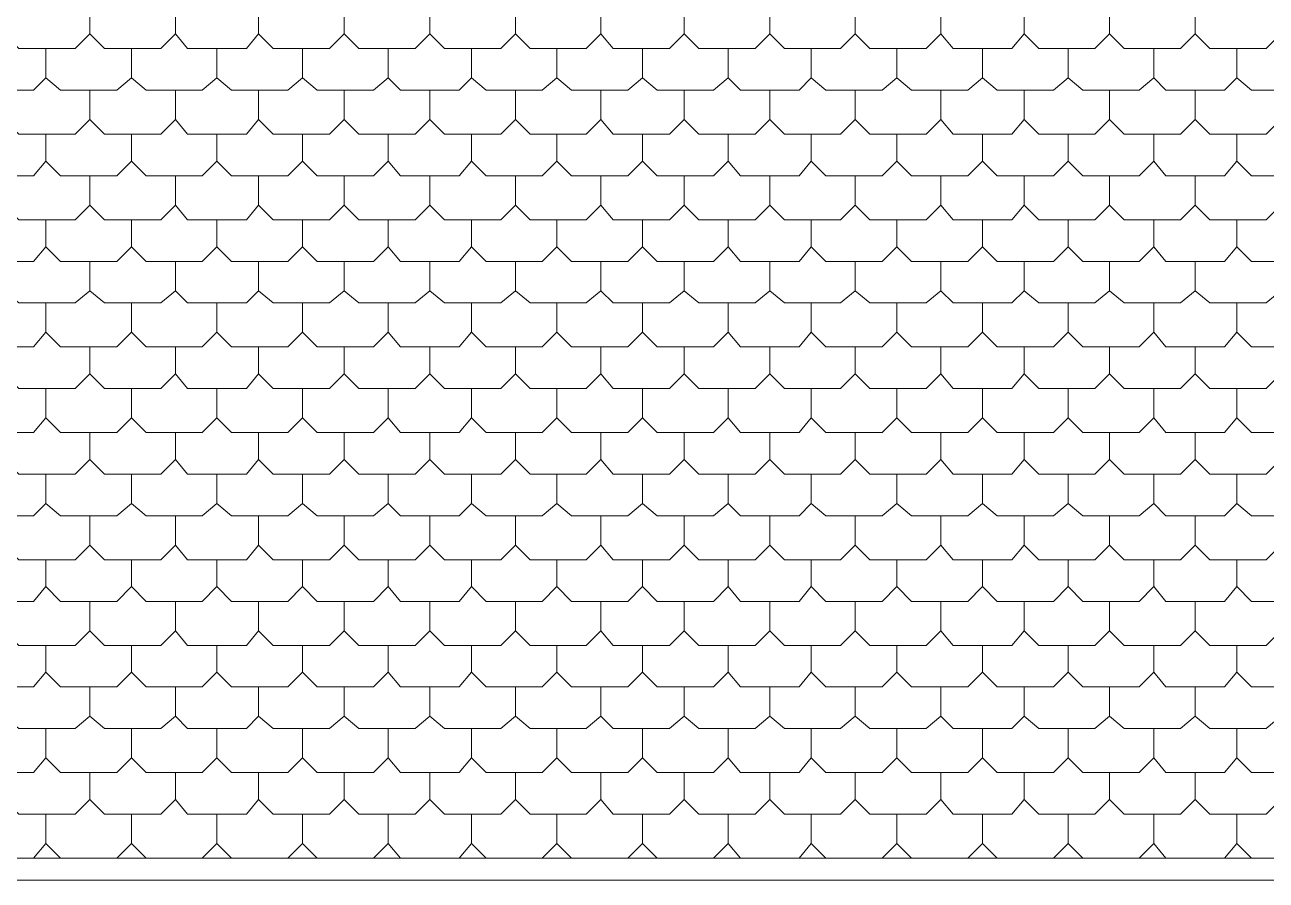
# Model space of a CAD drawing. Header units: millimetres. Extents: x -59 to 47, y 152 to 919.
# Drawn here: x -30.62 to -24.11, y 598.61 to 603.09 of the extents above; entities that cross this region are included whole.
import ezdxf

# ---------------------------------------------------------------- set-up
doc = ezdxf.new("R2010")
doc.units = ezdxf.units.MM
doc.layers.add('PDF_014408$BL-ROOF', color=7, linetype='Continuous')

msp = doc.modelspace()

# ---------------------------------------------------------------- linework, layer by layer
at = {"layer": 'PDF_014408$BL-ROOF', "lineweight": 9}
for points in [[(-5.2911, 598.6091), (-49.8098, 598.6091), (-49.8098, 617.7655), (16.7503, 617.7655), (16.7503, 598.6091), (7.7619, 598.6091)], [(-30.7303, 603.0456), (-30.6534, 602.9686), (-30.3585, 602.9686), (-30.2816, 603.0456), (-30.2816, 603.1866)], [(-30.2816, 603.0456), (-30.2046, 602.9686), (-29.9097, 602.9686), (-29.8328, 603.0456), (-29.8328, 603.1866)], [(-29.8328, 603.0456), (-29.7687, 602.9686), (-29.4609, 602.9686), (-29.3968, 603.0456), (-29.3968, 603.1866)], [(-29.3968, 603.0456), (-29.3199, 602.9686), (-29.025, 602.9686), (-28.948, 603.0456), (-28.948, 603.1866)], [(-28.948, 603.0456), (-28.8711, 602.9686), (-28.5762, 602.9686), (-28.4993, 603.0456), (-28.4993, 603.1866)], [(-28.4993, 603.0456), (-28.4223, 602.9686), (-28.1274, 602.9686), (-28.0505, 603.0456), (-28.0505, 603.1866)], [(-28.0505, 603.0456), (-27.9736, 602.9686), (-27.6786, 602.9686), (-27.6017, 603.0456), (-27.6017, 603.1866)], [(-27.6017, 603.0456), (-27.5376, 602.9686), (-27.2427, 602.9686), (-27.1658, 603.0456), (-27.1658, 603.1866)], [(-27.1658, 603.0456), (-27.0888, 602.9686), (-26.7939, 602.9686), (-26.717, 603.0456), (-26.717, 603.1866)], [(-26.717, 603.0456), (-26.64, 602.9686), (-26.3451, 602.9686), (-26.2682, 603.0456), (-26.2682, 603.1866)], [(-26.2682, 603.0456), (-26.1913, 602.9686), (-25.8964, 602.9686), (-25.8194, 603.0456), (-25.8194, 603.1866)], [(-25.8194, 603.0456), (-25.7553, 602.9686), (-25.4476, 602.9686), (-25.3835, 603.0456), (-25.3835, 603.1866)], [(-25.3835, 603.0456), (-25.3065, 602.9686), (-25.0116, 602.9686), (-24.9347, 603.0456), (-24.9347, 603.1866)], [(-24.9347, 603.0456), (-24.8578, 602.9686), (-24.5628, 602.9686), (-24.4859, 603.0456), (-24.4859, 603.1866)], [(-24.4859, 603.0456), (-24.409, 602.9686), (-24.1141, 602.9686), (-24.0371, 603.0456), (-24.0371, 603.1866)], [(-30.9483, 602.8148), (-30.8842, 602.7507), (-30.5765, 602.7507), (-30.5124, 602.8148), (-30.5124, 602.9686)], [(-30.5124, 602.8148), (-30.4354, 602.7507), (-30.1405, 602.7507), (-30.0636, 602.8148), (-30.0636, 602.9686)], [(-30.0636, 602.8148), (-29.9866, 602.7507), (-29.6917, 602.7507), (-29.6148, 602.8148), (-29.6148, 602.9686)], [(-29.6148, 602.8148), (-29.5379, 602.7507), (-29.243, 602.7507), (-29.166, 602.8148), (-29.166, 602.9686)], [(-29.166, 602.8148), (-29.0891, 602.7507), (-28.7942, 602.7507), (-28.7172, 602.8148), (-28.7172, 602.9686)], [(-28.7172, 602.8148), (-28.6531, 602.7507), (-28.3454, 602.7507), (-28.2813, 602.8148), (-28.2813, 602.9686)], [(-28.2813, 602.8148), (-28.2044, 602.7507), (-27.9094, 602.7507), (-27.8325, 602.8148), (-27.8325, 602.9686)], [(-27.8325, 602.8148), (-27.7556, 602.7507), (-27.4607, 602.7507), (-27.3837, 602.8148), (-27.3837, 602.9686)], [(-27.3837, 602.8148), (-27.3068, 602.7507), (-27.0119, 602.7507), (-26.935, 602.8148), (-26.935, 602.9686)], [(-26.935, 602.8148), (-26.8708, 602.7507), (-26.5631, 602.7507), (-26.499, 602.8148), (-26.499, 602.9686)], [(-26.499, 602.8148), (-26.4221, 602.7507), (-26.1272, 602.7507), (-26.0502, 602.8148), (-26.0502, 602.9686)], [(-26.0502, 602.8148), (-25.9733, 602.7507), (-25.6784, 602.7507), (-25.6014, 602.8148), (-25.6014, 602.9686)], [(-25.6014, 602.8148), (-25.5245, 602.7507), (-25.2296, 602.7507), (-25.1527, 602.8148), (-25.1527, 602.9686)], [(-25.1527, 602.8148), (-25.0757, 602.7507), (-24.7808, 602.7507), (-24.7039, 602.8148), (-24.7039, 602.9686)], [(-24.7039, 602.8148), (-24.6398, 602.7507), (-24.3321, 602.7507), (-24.2679, 602.8148), (-24.2679, 602.9686)], [(-24.2679, 602.8148), (-24.191, 602.7507), (-23.8961, 602.7507), (-23.8192, 602.8148), (-23.8192, 602.9686)], [(-30.7303, 602.5968), (-30.6534, 602.5199), (-30.3585, 602.5199), (-30.2816, 602.5968), (-30.2816, 602.7507)], [(-30.2816, 602.5968), (-30.2046, 602.5199), (-29.9097, 602.5199), (-29.8328, 602.5968), (-29.8328, 602.7507)], [(-29.8328, 602.5968), (-29.7687, 602.5199), (-29.4609, 602.5199), (-29.3968, 602.5968), (-29.3968, 602.7507)], [(-29.3968, 602.5968), (-29.3199, 602.5199), (-29.025, 602.5199), (-28.948, 602.5968), (-28.948, 602.7507)], [(-28.948, 602.5968), (-28.8711, 602.5199), (-28.5762, 602.5199), (-28.4993, 602.5968), (-28.4993, 602.7507)], [(-28.4993, 602.5968), (-28.4223, 602.5199), (-28.1274, 602.5199), (-28.0505, 602.5968), (-28.0505, 602.7507)], [(-28.0505, 602.5968), (-27.9736, 602.5199), (-27.6786, 602.5199), (-27.6017, 602.5968), (-27.6017, 602.7507)], [(-27.6017, 602.5968), (-27.5376, 602.5199), (-27.2427, 602.5199), (-27.1658, 602.5968), (-27.1658, 602.7507)], [(-27.1658, 602.5968), (-27.0888, 602.5199), (-26.7939, 602.5199), (-26.717, 602.5968), (-26.717, 602.7507)], [(-26.717, 602.5968), (-26.64, 602.5199), (-26.3451, 602.5199), (-26.2682, 602.5968), (-26.2682, 602.7507)], [(-26.2682, 602.5968), (-26.1913, 602.5199), (-25.8964, 602.5199), (-25.8194, 602.5968), (-25.8194, 602.7507)], [(-25.8194, 602.5968), (-25.7553, 602.5199), (-25.4476, 602.5199), (-25.3835, 602.5968), (-25.3835, 602.7507)], [(-25.3835, 602.5968), (-25.3065, 602.5199), (-25.0116, 602.5199), (-24.9347, 602.5968), (-24.9347, 602.7507)], [(-24.9347, 602.5968), (-24.8578, 602.5199), (-24.5628, 602.5199), (-24.4859, 602.5968), (-24.4859, 602.7507)], [(-24.4859, 602.5968), (-24.409, 602.5199), (-24.1141, 602.5199), (-24.0371, 602.5968), (-24.0371, 602.7507)], [(-30.9483, 602.3788), (-30.8842, 602.3019), (-30.5765, 602.3019), (-30.5124, 602.3788), (-30.5124, 602.5199)], [(-30.5124, 602.3788), (-30.4354, 602.3019), (-30.1405, 602.3019), (-30.0636, 602.3788), (-30.0636, 602.5199)], [(-30.0636, 602.3788), (-29.9866, 602.3019), (-29.6917, 602.3019), (-29.6148, 602.3788), (-29.6148, 602.5199)], [(-29.6148, 602.3788), (-29.5379, 602.3019), (-29.243, 602.3019), (-29.166, 602.3788), (-29.166, 602.5199)], [(-29.166, 602.3788), (-29.0891, 602.3019), (-28.7942, 602.3019), (-28.7172, 602.3788), (-28.7172, 602.5199)], [(-28.7172, 602.3788), (-28.6531, 602.3019), (-28.3454, 602.3019), (-28.2813, 602.3788), (-28.2813, 602.5199)], [(-28.2813, 602.3788), (-28.2044, 602.3019), (-27.9094, 602.3019), (-27.8325, 602.3788), (-27.8325, 602.5199)], [(-27.8325, 602.3788), (-27.7556, 602.3019), (-27.4607, 602.3019), (-27.3837, 602.3788), (-27.3837, 602.5199)], [(-27.3837, 602.3788), (-27.3068, 602.3019), (-27.0119, 602.3019), (-26.935, 602.3788), (-26.935, 602.5199)], [(-26.935, 602.3788), (-26.8708, 602.3019), (-26.5631, 602.3019), (-26.499, 602.3788), (-26.499, 602.5199)], [(-26.499, 602.3788), (-26.4221, 602.3019), (-26.1272, 602.3019), (-26.0502, 602.3788), (-26.0502, 602.5199)], [(-26.0502, 602.3788), (-25.9733, 602.3019), (-25.6784, 602.3019), (-25.6014, 602.3788), (-25.6014, 602.5199)], [(-25.6014, 602.3788), (-25.5245, 602.3019), (-25.2296, 602.3019), (-25.1527, 602.3788), (-25.1527, 602.5199)], [(-25.1527, 602.3788), (-25.0757, 602.3019), (-24.7808, 602.3019), (-24.7039, 602.3788), (-24.7039, 602.5199)], [(-24.7039, 602.3788), (-24.6398, 602.3019), (-24.3321, 602.3019), (-24.2679, 602.3788), (-24.2679, 602.5199)], [(-24.2679, 602.3788), (-24.191, 602.3019), (-23.8961, 602.3019), (-23.8192, 602.3788), (-23.8192, 602.5199)], [(-30.7303, 602.148), (-30.6534, 602.0711), (-30.3585, 602.0711), (-30.2816, 602.148), (-30.2816, 602.3019)], [(-30.2816, 602.148), (-30.2046, 602.0711), (-29.9097, 602.0711), (-29.8328, 602.148), (-29.8328, 602.3019)], [(-29.8328, 602.148), (-29.7687, 602.0711), (-29.4609, 602.0711), (-29.3968, 602.148), (-29.3968, 602.3019)], [(-29.3968, 602.148), (-29.3199, 602.0711), (-29.025, 602.0711), (-28.948, 602.148), (-28.948, 602.3019)], [(-28.948, 602.148), (-28.8711, 602.0711), (-28.5762, 602.0711), (-28.4993, 602.148), (-28.4993, 602.3019)], [(-28.4993, 602.148), (-28.4223, 602.0711), (-28.1274, 602.0711), (-28.0505, 602.148), (-28.0505, 602.3019)], [(-28.0505, 602.148), (-27.9736, 602.0711), (-27.6786, 602.0711), (-27.6017, 602.148), (-27.6017, 602.3019)], [(-27.6017, 602.148), (-27.5376, 602.0711), (-27.2427, 602.0711), (-27.1658, 602.148), (-27.1658, 602.3019)], [(-27.1658, 602.148), (-27.0888, 602.0711), (-26.7939, 602.0711), (-26.717, 602.148), (-26.717, 602.3019)], [(-26.717, 602.148), (-26.64, 602.0711), (-26.3451, 602.0711), (-26.2682, 602.148), (-26.2682, 602.3019)], [(-26.2682, 602.148), (-26.1913, 602.0711), (-25.8964, 602.0711), (-25.8194, 602.148), (-25.8194, 602.3019)], [(-25.8194, 602.148), (-25.7553, 602.0711), (-25.4476, 602.0711), (-25.3835, 602.148), (-25.3835, 602.3019)], [(-25.3835, 602.148), (-25.3065, 602.0711), (-25.0116, 602.0711), (-24.9347, 602.148), (-24.9347, 602.3019)], [(-24.9347, 602.148), (-24.8578, 602.0711), (-24.5628, 602.0711), (-24.4859, 602.148), (-24.4859, 602.3019)], [(-24.4859, 602.148), (-24.409, 602.0711), (-24.1141, 602.0711), (-24.0371, 602.148), (-24.0371, 602.3019)], [(-30.9483, 601.93), (-30.8842, 601.8531), (-30.5765, 601.8531), (-30.5124, 601.93), (-30.5124, 602.0711)], [(-30.5124, 601.93), (-30.4354, 601.8531), (-30.1405, 601.8531), (-30.0636, 601.93), (-30.0636, 602.0711)], [(-30.0636, 601.93), (-29.9866, 601.8531), (-29.6917, 601.8531), (-29.6148, 601.93), (-29.6148, 602.0711)], [(-29.6148, 601.93), (-29.5379, 601.8531), (-29.243, 601.8531), (-29.166, 601.93), (-29.166, 602.0711)], [(-29.166, 601.93), (-29.0891, 601.8531), (-28.7942, 601.8531), (-28.7172, 601.93), (-28.7172, 602.0711)], [(-28.7172, 601.93), (-28.6531, 601.8531), (-28.3454, 601.8531), (-28.2813, 601.93), (-28.2813, 602.0711)], [(-28.2813, 601.93), (-28.2044, 601.8531), (-27.9094, 601.8531), (-27.8325, 601.93), (-27.8325, 602.0711)], [(-27.8325, 601.93), (-27.7556, 601.8531), (-27.4607, 601.8531), (-27.3837, 601.93), (-27.3837, 602.0711)], [(-27.3837, 601.93), (-27.3068, 601.8531), (-27.0119, 601.8531), (-26.935, 601.93), (-26.935, 602.0711)], [(-26.935, 601.93), (-26.8708, 601.8531), (-26.5631, 601.8531), (-26.499, 601.93), (-26.499, 602.0711)], [(-26.499, 601.93), (-26.4221, 601.8531), (-26.1272, 601.8531), (-26.0502, 601.93), (-26.0502, 602.0711)], [(-26.0502, 601.93), (-25.9733, 601.8531), (-25.6784, 601.8531), (-25.6014, 601.93), (-25.6014, 602.0711)], [(-25.6014, 601.93), (-25.5245, 601.8531), (-25.2296, 601.8531), (-25.1527, 601.93), (-25.1527, 602.0711)], [(-25.1527, 601.93), (-25.0757, 601.8531), (-24.7808, 601.8531), (-24.7039, 601.93), (-24.7039, 602.0711)], [(-24.7039, 601.93), (-24.6398, 601.8531), (-24.3321, 601.8531), (-24.2679, 601.93), (-24.2679, 602.0711)], [(-24.2679, 601.93), (-24.191, 601.8531), (-23.8961, 601.8531), (-23.8192, 601.93), (-23.8192, 602.0711)], [(-30.7303, 601.6992), (-30.6534, 601.6351), (-30.3585, 601.6351), (-30.2816, 601.6992), (-30.2816, 601.8531)], [(-30.2816, 601.6992), (-30.2046, 601.6351), (-29.9097, 601.6351), (-29.8328, 601.6992), (-29.8328, 601.8531)], [(-29.8328, 601.6992), (-29.7687, 601.6351), (-29.4609, 601.6351), (-29.3968, 601.6992), (-29.3968, 601.8531)], [(-29.3968, 601.6992), (-29.3199, 601.6351), (-29.025, 601.6351), (-28.948, 601.6992), (-28.948, 601.8531)], [(-28.948, 601.6992), (-28.8711, 601.6351), (-28.5762, 601.6351), (-28.4993, 601.6992), (-28.4993, 601.8531)], [(-28.4993, 601.6992), (-28.4223, 601.6351), (-28.1274, 601.6351), (-28.0505, 601.6992), (-28.0505, 601.8531)], [(-28.0505, 601.6992), (-27.9736, 601.6351), (-27.6786, 601.6351), (-27.6017, 601.6992), (-27.6017, 601.8531)], [(-27.6017, 601.6992), (-27.5376, 601.6351), (-27.2427, 601.6351), (-27.1658, 601.6992), (-27.1658, 601.8531)], [(-27.1658, 601.6992), (-27.0888, 601.6351), (-26.7939, 601.6351), (-26.717, 601.6992), (-26.717, 601.8531)], [(-26.717, 601.6992), (-26.64, 601.6351), (-26.3451, 601.6351), (-26.2682, 601.6992), (-26.2682, 601.8531)], [(-26.2682, 601.6992), (-26.1913, 601.6351), (-25.8964, 601.6351), (-25.8194, 601.6992), (-25.8194, 601.8531)], [(-25.8194, 601.6992), (-25.7553, 601.6351), (-25.4476, 601.6351), (-25.3835, 601.6992), (-25.3835, 601.8531)], [(-25.3835, 601.6992), (-25.3065, 601.6351), (-25.0116, 601.6351), (-24.9347, 601.6992), (-24.9347, 601.8531)], [(-24.9347, 601.6992), (-24.8578, 601.6351), (-24.5628, 601.6351), (-24.4859, 601.6992), (-24.4859, 601.8531)], [(-24.4859, 601.6992), (-24.409, 601.6351), (-24.1141, 601.6351), (-24.0371, 601.6992), (-24.0371, 601.8531)], [(-30.9483, 601.4813), (-30.8842, 601.4043), (-30.5765, 601.4043), (-30.5124, 601.4813), (-30.5124, 601.6351)], [(-30.5124, 601.4813), (-30.4354, 601.4043), (-30.1405, 601.4043), (-30.0636, 601.4813), (-30.0636, 601.6351)], [(-30.0636, 601.4813), (-29.9866, 601.4043), (-29.6917, 601.4043), (-29.6148, 601.4813), (-29.6148, 601.6351)], [(-29.6148, 601.4813), (-29.5379, 601.4043), (-29.243, 601.4043), (-29.166, 601.4813), (-29.166, 601.6351)], [(-29.166, 601.4813), (-29.0891, 601.4043), (-28.7942, 601.4043), (-28.7172, 601.4813), (-28.7172, 601.6351)], [(-28.7172, 601.4813), (-28.6531, 601.4043), (-28.3454, 601.4043), (-28.2813, 601.4813), (-28.2813, 601.6351)], [(-28.2813, 601.4813), (-28.2044, 601.4043), (-27.9094, 601.4043), (-27.8325, 601.4813), (-27.8325, 601.6351)], [(-27.8325, 601.4813), (-27.7556, 601.4043), (-27.4607, 601.4043), (-27.3837, 601.4813), (-27.3837, 601.6351)], [(-27.3837, 601.4813), (-27.3068, 601.4043), (-27.0119, 601.4043), (-26.935, 601.4813), (-26.935, 601.6351)], [(-26.935, 601.4813), (-26.8708, 601.4043), (-26.5631, 601.4043), (-26.499, 601.4813), (-26.499, 601.6351)], [(-26.499, 601.4813), (-26.4221, 601.4043), (-26.1272, 601.4043), (-26.0502, 601.4813), (-26.0502, 601.6351)], [(-26.0502, 601.4813), (-25.9733, 601.4043), (-25.6784, 601.4043), (-25.6014, 601.4813), (-25.6014, 601.6351)], [(-25.6014, 601.4813), (-25.5245, 601.4043), (-25.2296, 601.4043), (-25.1527, 601.4813), (-25.1527, 601.6351)], [(-25.1527, 601.4813), (-25.0757, 601.4043), (-24.7808, 601.4043), (-24.7039, 601.4813), (-24.7039, 601.6351)], [(-24.7039, 601.4813), (-24.6398, 601.4043), (-24.3321, 601.4043), (-24.2679, 601.4813), (-24.2679, 601.6351)], [(-24.2679, 601.4813), (-24.191, 601.4043), (-23.8961, 601.4043), (-23.8192, 601.4813), (-23.8192, 601.6351)], [(-30.7303, 601.2633), (-30.6534, 601.1864), (-30.3585, 601.1864), (-30.2816, 601.2633), (-30.2816, 601.4043)], [(-30.2816, 601.2633), (-30.2046, 601.1864), (-29.9097, 601.1864), (-29.8328, 601.2633), (-29.8328, 601.4043)], [(-29.8328, 601.2633), (-29.7687, 601.1864), (-29.4609, 601.1864), (-29.3968, 601.2633), (-29.3968, 601.4043)], [(-29.3968, 601.2633), (-29.3199, 601.1864), (-29.025, 601.1864), (-28.948, 601.2633), (-28.948, 601.4043)], [(-28.948, 601.2633), (-28.8711, 601.1864), (-28.5762, 601.1864), (-28.4993, 601.2633), (-28.4993, 601.4043)], [(-28.4993, 601.2633), (-28.4223, 601.1864), (-28.1274, 601.1864), (-28.0505, 601.2633), (-28.0505, 601.4043)], [(-28.0505, 601.2633), (-27.9736, 601.1864), (-27.6786, 601.1864), (-27.6017, 601.2633), (-27.6017, 601.4043)], [(-27.6017, 601.2633), (-27.5376, 601.1864), (-27.2427, 601.1864), (-27.1658, 601.2633), (-27.1658, 601.4043)], [(-27.1658, 601.2633), (-27.0888, 601.1864), (-26.7939, 601.1864), (-26.717, 601.2633), (-26.717, 601.4043)], [(-26.717, 601.2633), (-26.64, 601.1864), (-26.3451, 601.1864), (-26.2682, 601.2633), (-26.2682, 601.4043)], [(-26.2682, 601.2633), (-26.1913, 601.1864), (-25.8964, 601.1864), (-25.8194, 601.2633), (-25.8194, 601.4043)], [(-25.8194, 601.2633), (-25.7553, 601.1864), (-25.4476, 601.1864), (-25.3835, 601.2633), (-25.3835, 601.4043)], [(-25.3835, 601.2633), (-25.3065, 601.1864), (-25.0116, 601.1864), (-24.9347, 601.2633), (-24.9347, 601.4043)], [(-24.9347, 601.2633), (-24.8578, 601.1864), (-24.5628, 601.1864), (-24.4859, 601.2633), (-24.4859, 601.4043)], [(-24.4859, 601.2633), (-24.409, 601.1864), (-24.1141, 601.1864), (-24.0371, 601.2633), (-24.0371, 601.4043)], [(-30.9483, 601.0325), (-30.8842, 600.9556), (-30.5765, 600.9556), (-30.5124, 601.0325), (-30.5124, 601.1864)], [(-30.5124, 601.0325), (-30.4354, 600.9556), (-30.1405, 600.9556), (-30.0636, 601.0325), (-30.0636, 601.1864)], [(-30.0636, 601.0325), (-29.9866, 600.9556), (-29.6917, 600.9556), (-29.6148, 601.0325), (-29.6148, 601.1864)], [(-29.6148, 601.0325), (-29.5379, 600.9556), (-29.243, 600.9556), (-29.166, 601.0325), (-29.166, 601.1864)], [(-29.166, 601.0325), (-29.0891, 600.9556), (-28.7942, 600.9556), (-28.7172, 601.0325), (-28.7172, 601.1864)], [(-28.7172, 601.0325), (-28.6531, 600.9556), (-28.3454, 600.9556), (-28.2813, 601.0325), (-28.2813, 601.1864)], [(-28.2813, 601.0325), (-28.2044, 600.9556), (-27.9094, 600.9556), (-27.8325, 601.0325), (-27.8325, 601.1864)], [(-27.8325, 601.0325), (-27.7556, 600.9556), (-27.4607, 600.9556), (-27.3837, 601.0325), (-27.3837, 601.1864)], [(-27.3837, 601.0325), (-27.3068, 600.9556), (-27.0119, 600.9556), (-26.935, 601.0325), (-26.935, 601.1864)], [(-26.935, 601.0325), (-26.8708, 600.9556), (-26.5631, 600.9556), (-26.499, 601.0325), (-26.499, 601.1864)], [(-26.499, 601.0325), (-26.4221, 600.9556), (-26.1272, 600.9556), (-26.0502, 601.0325), (-26.0502, 601.1864)], [(-26.0502, 601.0325), (-25.9733, 600.9556), (-25.6784, 600.9556), (-25.6014, 601.0325), (-25.6014, 601.1864)], [(-25.6014, 601.0325), (-25.5245, 600.9556), (-25.2296, 600.9556), (-25.1527, 601.0325), (-25.1527, 601.1864)], [(-25.1527, 601.0325), (-25.0757, 600.9556), (-24.7808, 600.9556), (-24.7039, 601.0325), (-24.7039, 601.1864)], [(-24.7039, 601.0325), (-24.6398, 600.9556), (-24.3321, 600.9556), (-24.2679, 601.0325), (-24.2679, 601.1864)], [(-24.2679, 601.0325), (-24.191, 600.9556), (-23.8961, 600.9556), (-23.8192, 601.0325), (-23.8192, 601.1864)], [(-30.7303, 600.8145), (-30.6534, 600.7376), (-30.3585, 600.7376), (-30.2816, 600.8145), (-30.2816, 600.9556)], [(-30.2816, 600.8145), (-30.2046, 600.7376), (-29.9097, 600.7376), (-29.8328, 600.8145), (-29.8328, 600.9556)], [(-29.8328, 600.8145), (-29.7687, 600.7376), (-29.4609, 600.7376), (-29.3968, 600.8145), (-29.3968, 600.9556)], [(-29.3968, 600.8145), (-29.3199, 600.7376), (-29.025, 600.7376), (-28.948, 600.8145), (-28.948, 600.9556)], [(-28.948, 600.8145), (-28.8711, 600.7376), (-28.5762, 600.7376), (-28.4993, 600.8145), (-28.4993, 600.9556)], [(-28.4993, 600.8145), (-28.4223, 600.7376), (-28.1274, 600.7376), (-28.0505, 600.8145), (-28.0505, 600.9556)], [(-28.0505, 600.8145), (-27.9736, 600.7376), (-27.6786, 600.7376), (-27.6017, 600.8145), (-27.6017, 600.9556)], [(-27.6017, 600.8145), (-27.5376, 600.7376), (-27.2427, 600.7376), (-27.1658, 600.8145), (-27.1658, 600.9556)], [(-27.1658, 600.8145), (-27.0888, 600.7376), (-26.7939, 600.7376), (-26.717, 600.8145), (-26.717, 600.9556)], [(-26.717, 600.8145), (-26.64, 600.7376), (-26.3451, 600.7376), (-26.2682, 600.8145), (-26.2682, 600.9556)], [(-26.2682, 600.8145), (-26.1913, 600.7376), (-25.8964, 600.7376), (-25.8194, 600.8145), (-25.8194, 600.9556)], [(-25.8194, 600.8145), (-25.7553, 600.7376), (-25.4476, 600.7376), (-25.3835, 600.8145), (-25.3835, 600.9556)], [(-25.3835, 600.8145), (-25.3065, 600.7376), (-25.0116, 600.7376), (-24.9347, 600.8145), (-24.9347, 600.9556)], [(-24.9347, 600.8145), (-24.8578, 600.7376), (-24.5628, 600.7376), (-24.4859, 600.8145), (-24.4859, 600.9556)], [(-24.4859, 600.8145), (-24.409, 600.7376), (-24.1141, 600.7376), (-24.0371, 600.8145), (-24.0371, 600.9556)], [(-30.9483, 600.5837), (-30.8842, 600.5196), (-30.5765, 600.5196), (-30.5124, 600.5837), (-30.5124, 600.7376)], [(-30.5124, 600.5837), (-30.4354, 600.5196), (-30.1405, 600.5196), (-30.0636, 600.5837), (-30.0636, 600.7376)], [(-30.0636, 600.5837), (-29.9866, 600.5196), (-29.6917, 600.5196), (-29.6148, 600.5837), (-29.6148, 600.7376)], [(-29.6148, 600.5837), (-29.5379, 600.5196), (-29.243, 600.5196), (-29.166, 600.5837), (-29.166, 600.7376)], [(-29.166, 600.5837), (-29.0891, 600.5196), (-28.7942, 600.5196), (-28.7172, 600.5837), (-28.7172, 600.7376)], [(-28.7172, 600.5837), (-28.6531, 600.5196), (-28.3454, 600.5196), (-28.2813, 600.5837), (-28.2813, 600.7376)], [(-28.2813, 600.5837), (-28.2044, 600.5196), (-27.9094, 600.5196), (-27.8325, 600.5837), (-27.8325, 600.7376)], [(-27.8325, 600.5837), (-27.7556, 600.5196), (-27.4607, 600.5196), (-27.3837, 600.5837), (-27.3837, 600.7376)], [(-27.3837, 600.5837), (-27.3068, 600.5196), (-27.0119, 600.5196), (-26.935, 600.5837), (-26.935, 600.7376)], [(-26.935, 600.5837), (-26.8708, 600.5196), (-26.5631, 600.5196), (-26.499, 600.5837), (-26.499, 600.7376)], [(-26.499, 600.5837), (-26.4221, 600.5196), (-26.1272, 600.5196), (-26.0502, 600.5837), (-26.0502, 600.7376)], [(-26.0502, 600.5837), (-25.9733, 600.5196), (-25.6784, 600.5196), (-25.6014, 600.5837), (-25.6014, 600.7376)], [(-25.6014, 600.5837), (-25.5245, 600.5196), (-25.2296, 600.5196), (-25.1527, 600.5837), (-25.1527, 600.7376)], [(-25.1527, 600.5837), (-25.0757, 600.5196), (-24.7808, 600.5196), (-24.7039, 600.5837), (-24.7039, 600.7376)], [(-24.7039, 600.5837), (-24.6398, 600.5196), (-24.3321, 600.5196), (-24.2679, 600.5837), (-24.2679, 600.7376)], [(-24.2679, 600.5837), (-24.191, 600.5196), (-23.8961, 600.5196), (-23.8192, 600.5837), (-23.8192, 600.7376)], [(-30.7303, 600.3657), (-30.6534, 600.2888), (-30.3585, 600.2888), (-30.2816, 600.3657), (-30.2816, 600.5196)], [(-30.2816, 600.3657), (-30.2046, 600.2888), (-29.9097, 600.2888), (-29.8328, 600.3657), (-29.8328, 600.5196)], [(-29.8328, 600.3657), (-29.7687, 600.2888), (-29.4609, 600.2888), (-29.3968, 600.3657), (-29.3968, 600.5196)], [(-29.3968, 600.3657), (-29.3199, 600.2888), (-29.025, 600.2888), (-28.948, 600.3657), (-28.948, 600.5196)], [(-28.948, 600.3657), (-28.8711, 600.2888), (-28.5762, 600.2888), (-28.4993, 600.3657), (-28.4993, 600.5196)], [(-28.4993, 600.3657), (-28.4223, 600.2888), (-28.1274, 600.2888), (-28.0505, 600.3657), (-28.0505, 600.5196)], [(-28.0505, 600.3657), (-27.9736, 600.2888), (-27.6786, 600.2888), (-27.6017, 600.3657), (-27.6017, 600.5196)], [(-27.6017, 600.3657), (-27.5376, 600.2888), (-27.2427, 600.2888), (-27.1658, 600.3657), (-27.1658, 600.5196)], [(-27.1658, 600.3657), (-27.0888, 600.2888), (-26.7939, 600.2888), (-26.717, 600.3657), (-26.717, 600.5196)], [(-26.717, 600.3657), (-26.64, 600.2888), (-26.3451, 600.2888), (-26.2682, 600.3657), (-26.2682, 600.5196)], [(-26.2682, 600.3657), (-26.1913, 600.2888), (-25.8964, 600.2888), (-25.8194, 600.3657), (-25.8194, 600.5196)], [(-25.8194, 600.3657), (-25.7553, 600.2888), (-25.4476, 600.2888), (-25.3835, 600.3657), (-25.3835, 600.5196)], [(-25.3835, 600.3657), (-25.3065, 600.2888), (-25.0116, 600.2888), (-24.9347, 600.3657), (-24.9347, 600.5196)], [(-24.9347, 600.3657), (-24.8578, 600.2888), (-24.5628, 600.2888), (-24.4859, 600.3657), (-24.4859, 600.5196)], [(-24.4859, 600.3657), (-24.409, 600.2888), (-24.1141, 600.2888), (-24.0371, 600.3657), (-24.0371, 600.5196)], [(-30.9483, 600.1478), (-30.8842, 600.0708), (-30.5765, 600.0708), (-30.5124, 600.1478), (-30.5124, 600.2888)], [(-30.5124, 600.1478), (-30.4354, 600.0708), (-30.1405, 600.0708), (-30.0636, 600.1478), (-30.0636, 600.2888)], [(-30.0636, 600.1478), (-29.9866, 600.0708), (-29.6917, 600.0708), (-29.6148, 600.1478), (-29.6148, 600.2888)], [(-29.6148, 600.1478), (-29.5379, 600.0708), (-29.243, 600.0708), (-29.166, 600.1478), (-29.166, 600.2888)], [(-29.166, 600.1478), (-29.0891, 600.0708), (-28.7942, 600.0708), (-28.7172, 600.1478), (-28.7172, 600.2888)], [(-28.7172, 600.1478), (-28.6531, 600.0708), (-28.3454, 600.0708), (-28.2813, 600.1478), (-28.2813, 600.2888)], [(-28.2813, 600.1478), (-28.2044, 600.0708), (-27.9094, 600.0708), (-27.8325, 600.1478), (-27.8325, 600.2888)], [(-27.8325, 600.1478), (-27.7556, 600.0708), (-27.4607, 600.0708), (-27.3837, 600.1478), (-27.3837, 600.2888)], [(-27.3837, 600.1478), (-27.3068, 600.0708), (-27.0119, 600.0708), (-26.935, 600.1478), (-26.935, 600.2888)], [(-26.935, 600.1478), (-26.8708, 600.0708), (-26.5631, 600.0708), (-26.499, 600.1478), (-26.499, 600.2888)], [(-26.499, 600.1478), (-26.4221, 600.0708), (-26.1272, 600.0708), (-26.0502, 600.1478), (-26.0502, 600.2888)], [(-26.0502, 600.1478), (-25.9733, 600.0708), (-25.6784, 600.0708), (-25.6014, 600.1478), (-25.6014, 600.2888)], [(-25.6014, 600.1478), (-25.5245, 600.0708), (-25.2296, 600.0708), (-25.1527, 600.1478), (-25.1527, 600.2888)], [(-25.1527, 600.1478), (-25.0757, 600.0708), (-24.7808, 600.0708), (-24.7039, 600.1478), (-24.7039, 600.2888)], [(-24.7039, 600.1478), (-24.6398, 600.0708), (-24.3321, 600.0708), (-24.2679, 600.1478), (-24.2679, 600.2888)], [(-24.2679, 600.1478), (-24.191, 600.0708), (-23.8961, 600.0708), (-23.8192, 600.1478), (-23.8192, 600.2888)], [(-30.7303, 599.917), (-30.6534, 599.84), (-30.3585, 599.84), (-30.2816, 599.917), (-30.2816, 600.0708)], [(-30.2816, 599.917), (-30.2046, 599.84), (-29.9097, 599.84), (-29.8328, 599.917), (-29.8328, 600.0708)], [(-29.8328, 599.917), (-29.7687, 599.84), (-29.4609, 599.84), (-29.3968, 599.917), (-29.3968, 600.0708)], [(-29.3968, 599.917), (-29.3199, 599.84), (-29.025, 599.84), (-28.948, 599.917), (-28.948, 600.0708)], [(-28.948, 599.917), (-28.8711, 599.84), (-28.5762, 599.84), (-28.4993, 599.917), (-28.4993, 600.0708)], [(-28.4993, 599.917), (-28.4223, 599.84), (-28.1274, 599.84), (-28.0505, 599.917), (-28.0505, 600.0708)], [(-28.0505, 599.917), (-27.9736, 599.84), (-27.6786, 599.84), (-27.6017, 599.917), (-27.6017, 600.0708)], [(-27.6017, 599.917), (-27.5376, 599.84), (-27.2427, 599.84), (-27.1658, 599.917), (-27.1658, 600.0708)], [(-27.1658, 599.917), (-27.0888, 599.84), (-26.7939, 599.84), (-26.717, 599.917), (-26.717, 600.0708)], [(-26.717, 599.917), (-26.64, 599.84), (-26.3451, 599.84), (-26.2682, 599.917), (-26.2682, 600.0708)], [(-26.2682, 599.917), (-26.1913, 599.84), (-25.8964, 599.84), (-25.8194, 599.917), (-25.8194, 600.0708)], [(-25.8194, 599.917), (-25.7553, 599.84), (-25.4476, 599.84), (-25.3835, 599.917), (-25.3835, 600.0708)], [(-25.3835, 599.917), (-25.3065, 599.84), (-25.0116, 599.84), (-24.9347, 599.917), (-24.9347, 600.0708)], [(-24.9347, 599.917), (-24.8578, 599.84), (-24.5628, 599.84), (-24.4859, 599.917), (-24.4859, 600.0708)], [(-24.4859, 599.917), (-24.409, 599.84), (-24.1141, 599.84), (-24.0371, 599.917), (-24.0371, 600.0708)], [(-30.9483, 599.699), (-30.8842, 599.6221), (-30.5765, 599.6221), (-30.5124, 599.699), (-30.5124, 599.84)], [(-30.5124, 599.699), (-30.4354, 599.6221), (-30.1405, 599.6221), (-30.0636, 599.699), (-30.0636, 599.84)], [(-30.0636, 599.699), (-29.9866, 599.6221), (-29.6917, 599.6221), (-29.6148, 599.699), (-29.6148, 599.84)], [(-29.6148, 599.699), (-29.5379, 599.6221), (-29.243, 599.6221), (-29.166, 599.699), (-29.166, 599.84)], [(-29.166, 599.699), (-29.0891, 599.6221), (-28.7942, 599.6221), (-28.7172, 599.699), (-28.7172, 599.84)], [(-28.7172, 599.699), (-28.6531, 599.6221), (-28.3454, 599.6221), (-28.2813, 599.699), (-28.2813, 599.84)], [(-28.2813, 599.699), (-28.2044, 599.6221), (-27.9094, 599.6221), (-27.8325, 599.699), (-27.8325, 599.84)], [(-27.8325, 599.699), (-27.7556, 599.6221), (-27.4607, 599.6221), (-27.3837, 599.699), (-27.3837, 599.84)], [(-27.3837, 599.699), (-27.3068, 599.6221), (-27.0119, 599.6221), (-26.935, 599.699), (-26.935, 599.84)], [(-26.935, 599.699), (-26.8708, 599.6221), (-26.5631, 599.6221), (-26.499, 599.699), (-26.499, 599.84)], [(-26.499, 599.699), (-26.4221, 599.6221), (-26.1272, 599.6221), (-26.0502, 599.699), (-26.0502, 599.84)], [(-26.0502, 599.699), (-25.9733, 599.6221), (-25.6784, 599.6221), (-25.6014, 599.699), (-25.6014, 599.84)], [(-25.6014, 599.699), (-25.5245, 599.6221), (-25.2296, 599.6221), (-25.1527, 599.699), (-25.1527, 599.84)], [(-25.1527, 599.699), (-25.0757, 599.6221), (-24.7808, 599.6221), (-24.7039, 599.699), (-24.7039, 599.84)], [(-24.7039, 599.699), (-24.6398, 599.6221), (-24.3321, 599.6221), (-24.2679, 599.699), (-24.2679, 599.84)], [(-24.2679, 599.699), (-24.191, 599.6221), (-23.8961, 599.6221), (-23.8192, 599.699), (-23.8192, 599.84)], [(-30.7303, 599.4682), (-30.6534, 599.4041), (-30.3585, 599.4041), (-30.2816, 599.4682), (-30.2816, 599.6221)], [(-30.2816, 599.4682), (-30.2046, 599.4041), (-29.9097, 599.4041), (-29.8328, 599.4682), (-29.8328, 599.6221)], [(-29.8328, 599.4682), (-29.7687, 599.4041), (-29.4609, 599.4041), (-29.3968, 599.4682), (-29.3968, 599.6221)], [(-29.3968, 599.4682), (-29.3199, 599.4041), (-29.025, 599.4041), (-28.948, 599.4682), (-28.948, 599.6221)], [(-28.948, 599.4682), (-28.8711, 599.4041), (-28.5762, 599.4041), (-28.4993, 599.4682), (-28.4993, 599.6221)], [(-28.4993, 599.4682), (-28.4223, 599.4041), (-28.1274, 599.4041), (-28.0505, 599.4682), (-28.0505, 599.6221)], [(-28.0505, 599.4682), (-27.9736, 599.4041), (-27.6786, 599.4041), (-27.6017, 599.4682), (-27.6017, 599.6221)], [(-27.6017, 599.4682), (-27.5376, 599.4041), (-27.2427, 599.4041), (-27.1658, 599.4682), (-27.1658, 599.6221)], [(-27.1658, 599.4682), (-27.0888, 599.4041), (-26.7939, 599.4041), (-26.717, 599.4682), (-26.717, 599.6221)], [(-26.717, 599.4682), (-26.64, 599.4041), (-26.3451, 599.4041), (-26.2682, 599.4682), (-26.2682, 599.6221)], [(-26.2682, 599.4682), (-26.1913, 599.4041), (-25.8964, 599.4041), (-25.8194, 599.4682), (-25.8194, 599.6221)], [(-25.8194, 599.4682), (-25.7553, 599.4041), (-25.4476, 599.4041), (-25.3835, 599.4682), (-25.3835, 599.6221)], [(-25.3835, 599.4682), (-25.3065, 599.4041), (-25.0116, 599.4041), (-24.9347, 599.4682), (-24.9347, 599.6221)], [(-24.9347, 599.4682), (-24.8578, 599.4041), (-24.5628, 599.4041), (-24.4859, 599.4682), (-24.4859, 599.6221)], [(-24.4859, 599.4682), (-24.409, 599.4041), (-24.1141, 599.4041), (-24.0371, 599.4682), (-24.0371, 599.6221)], [(-30.9483, 599.2502), (-30.8842, 599.1733), (-30.5765, 599.1733), (-30.5124, 599.2502), (-30.5124, 599.4041)], [(-30.5124, 599.2502), (-30.4354, 599.1733), (-30.1405, 599.1733), (-30.0636, 599.2502), (-30.0636, 599.4041)], [(-30.0636, 599.2502), (-29.9866, 599.1733), (-29.6917, 599.1733), (-29.6148, 599.2502), (-29.6148, 599.4041)], [(-29.6148, 599.2502), (-29.5379, 599.1733), (-29.243, 599.1733), (-29.166, 599.2502), (-29.166, 599.4041)], [(-29.166, 599.2502), (-29.0891, 599.1733), (-28.7942, 599.1733), (-28.7172, 599.2502), (-28.7172, 599.4041)], [(-28.7172, 599.2502), (-28.6531, 599.1733), (-28.3454, 599.1733), (-28.2813, 599.2502), (-28.2813, 599.4041)], [(-28.2813, 599.2502), (-28.2044, 599.1733), (-27.9094, 599.1733), (-27.8325, 599.2502), (-27.8325, 599.4041)], [(-27.8325, 599.2502), (-27.7556, 599.1733), (-27.4607, 599.1733), (-27.3837, 599.2502), (-27.3837, 599.4041)], [(-27.3837, 599.2502), (-27.3068, 599.1733), (-27.0119, 599.1733), (-26.935, 599.2502), (-26.935, 599.4041)], [(-26.935, 599.2502), (-26.8708, 599.1733), (-26.5631, 599.1733), (-26.499, 599.2502), (-26.499, 599.4041)], [(-26.499, 599.2502), (-26.4221, 599.1733), (-26.1272, 599.1733), (-26.0502, 599.2502), (-26.0502, 599.4041)], [(-26.0502, 599.2502), (-25.9733, 599.1733), (-25.6784, 599.1733), (-25.6014, 599.2502), (-25.6014, 599.4041)], [(-25.6014, 599.2502), (-25.5245, 599.1733), (-25.2296, 599.1733), (-25.1527, 599.2502), (-25.1527, 599.4041)], [(-25.1527, 599.2502), (-25.0757, 599.1733), (-24.7808, 599.1733), (-24.7039, 599.2502), (-24.7039, 599.4041)], [(-24.7039, 599.2502), (-24.6398, 599.1733), (-24.3321, 599.1733), (-24.2679, 599.2502), (-24.2679, 599.4041)], [(-24.2679, 599.2502), (-24.191, 599.1733), (-23.8961, 599.1733), (-23.8192, 599.2502), (-23.8192, 599.4041)], [(-30.7303, 599.0322), (-30.6534, 598.9553), (-30.3585, 598.9553), (-30.2816, 599.0322), (-30.2816, 599.1733)], [(-30.2816, 599.0322), (-30.2046, 598.9553), (-29.9097, 598.9553), (-29.8328, 599.0322), (-29.8328, 599.1733)], [(-29.8328, 599.0322), (-29.7687, 598.9553), (-29.4609, 598.9553), (-29.3968, 599.0322), (-29.3968, 599.1733)], [(-29.3968, 599.0322), (-29.3199, 598.9553), (-29.025, 598.9553), (-28.948, 599.0322), (-28.948, 599.1733)], [(-28.948, 599.0322), (-28.8711, 598.9553), (-28.5762, 598.9553), (-28.4993, 599.0322), (-28.4993, 599.1733)], [(-28.4993, 599.0322), (-28.4223, 598.9553), (-28.1274, 598.9553), (-28.0505, 599.0322), (-28.0505, 599.1733)], [(-28.0505, 599.0322), (-27.9736, 598.9553), (-27.6786, 598.9553), (-27.6017, 599.0322), (-27.6017, 599.1733)], [(-27.6017, 599.0322), (-27.5376, 598.9553), (-27.2427, 598.9553), (-27.1658, 599.0322), (-27.1658, 599.1733)], [(-27.1658, 599.0322), (-27.0888, 598.9553), (-26.7939, 598.9553), (-26.717, 599.0322), (-26.717, 599.1733)], [(-26.717, 599.0322), (-26.64, 598.9553), (-26.3451, 598.9553), (-26.2682, 599.0322), (-26.2682, 599.1733)], [(-26.2682, 599.0322), (-26.1913, 598.9553), (-25.8964, 598.9553), (-25.8194, 599.0322), (-25.8194, 599.1733)], [(-25.8194, 599.0322), (-25.7553, 598.9553), (-25.4476, 598.9553), (-25.3835, 599.0322), (-25.3835, 599.1733)], [(-25.3835, 599.0322), (-25.3065, 598.9553), (-25.0116, 598.9553), (-24.9347, 599.0322), (-24.9347, 599.1733)], [(-24.9347, 599.0322), (-24.8578, 598.9553), (-24.5628, 598.9553), (-24.4859, 599.0322), (-24.4859, 599.1733)], [(-24.4859, 599.0322), (-24.409, 598.9553), (-24.1141, 598.9553), (-24.0371, 599.0322), (-24.0371, 599.1733)], [(-30.5765, 598.7245), (-30.5124, 598.8014), (-30.5124, 598.9553)], [(-30.1405, 598.7245), (-30.0636, 598.8014), (-30.0636, 598.9553)], [(-29.6917, 598.7245), (-29.6148, 598.8014), (-29.6148, 598.9553)], [(-29.243, 598.7245), (-29.166, 598.8014), (-29.166, 598.9553)], [(-28.7942, 598.7245), (-28.7172, 598.8014), (-28.7172, 598.9553)], [(-28.3454, 598.7245), (-28.2813, 598.8014), (-28.2813, 598.9553)], [(-27.9094, 598.7245), (-27.8325, 598.8014), (-27.8325, 598.9553)], [(-27.4607, 598.7245), (-27.3837, 598.8014), (-27.3837, 598.9553)], [(-27.0119, 598.7245), (-26.935, 598.8014), (-26.935, 598.9553)], [(-26.5631, 598.7245), (-26.499, 598.8014), (-26.499, 598.9553)], [(-26.1272, 598.7245), (-26.0502, 598.8014), (-26.0502, 598.9553)], [(-25.6784, 598.7245), (-25.6014, 598.8014), (-25.6014, 598.9553)], [(-25.2296, 598.7245), (-25.1527, 598.8014), (-25.1527, 598.9553)], [(-24.7808, 598.7245), (-24.7039, 598.8014), (-24.7039, 598.9553)], [(-24.3321, 598.7245), (-24.2679, 598.8014), (-24.2679, 598.9553)], [(-30.5124, 598.8014), (-30.4354, 598.7245)], [(-30.0636, 598.8014), (-29.9866, 598.7245)], [(-29.6148, 598.8014), (-29.5379, 598.7245)], [(-29.166, 598.8014), (-29.0891, 598.7245)], [(-28.7172, 598.8014), (-28.6531, 598.7245)], [(-28.2813, 598.8014), (-28.2044, 598.7245)], [(-27.8325, 598.8014), (-27.7556, 598.7245)], [(-27.3837, 598.8014), (-27.3068, 598.7245)], [(-26.935, 598.8014), (-26.8708, 598.7245)], [(-26.499, 598.8014), (-26.4221, 598.7245)], [(-26.0502, 598.8014), (-25.9733, 598.7245)], [(-25.6014, 598.8014), (-25.5245, 598.7245)], [(-25.1527, 598.8014), (-25.0757, 598.7245)], [(-24.7039, 598.8014), (-24.6398, 598.7245)], [(-24.2679, 598.8014), (-24.191, 598.7245)], [(-30.2816, 598.7245), (-30.2816, 598.7245)], [(-29.8328, 598.7245), (-29.8328, 598.7245)], [(-29.3968, 598.7245), (-29.3968, 598.7245)], [(-28.948, 598.7245), (-28.948, 598.7245)], [(-28.4993, 598.7245), (-28.4993, 598.7245)], [(-28.0505, 598.7245), (-28.0505, 598.7245)], [(-27.6017, 598.7245), (-27.6017, 598.7245)], [(-27.1658, 598.7245), (-27.1658, 598.7245)], [(-26.717, 598.7245), (-26.717, 598.7245)], [(-26.2682, 598.7245), (-26.2682, 598.7245)], [(-25.8194, 598.7245), (-25.8194, 598.7245)], [(-25.3835, 598.7245), (-25.3835, 598.7245)], [(-24.9347, 598.7245), (-24.9347, 598.7245)], [(-24.4859, 598.7245), (-24.4859, 598.7245)]]:
    msp.add_lwpolyline(points, dxfattribs=at)
msp.add_lwpolyline([(-5.2911, 598.7245), (-5.2911, 607.2), (-9.4968, 607.2), (-9.4968, 607.1743), (-32.5383, 607.1743), (-32.5383, 608.1873), (-40.2316, 608.1873), (-49.6944, 598.7245)], close=True, dxfattribs=at)

doc.saveas('drawing.dxf')
